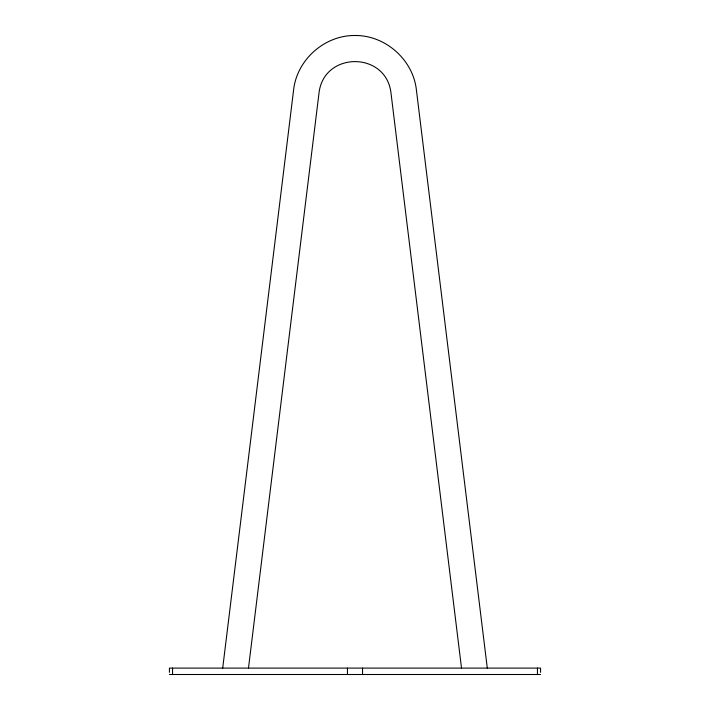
<?xml version="1.0" encoding="UTF-8"?>
<svg xmlns="http://www.w3.org/2000/svg" width="710" height="710" viewBox="0 0 710 710"><rect width="100%" height="100%" fill="white"/><g stroke="black" fill="none" stroke-linecap="round" stroke-linejoin="round"><path stroke-width="1.06" d="M222.7 668.101L293.62 89.815C296.966 59.667 324.674 35.154 355 35.5C385.326 35.154 413.034 59.667 416.38 89.815L487.3 668.101M248.482 668.101L319.021 92.93C323.858 51.173 386.142 51.173 390.979 92.93L461.518 668.101M169.424 674.5L540.576 674.5M540.576 672.37L540.576 668.101L169.424 668.101L169.424 672.37M537.452 668.101L537.452 674.5M362.544 668.101L362.544 674.5M347.456 668.101L347.456 674.5M172.548 668.101L172.548 674.5"/></g></svg>
